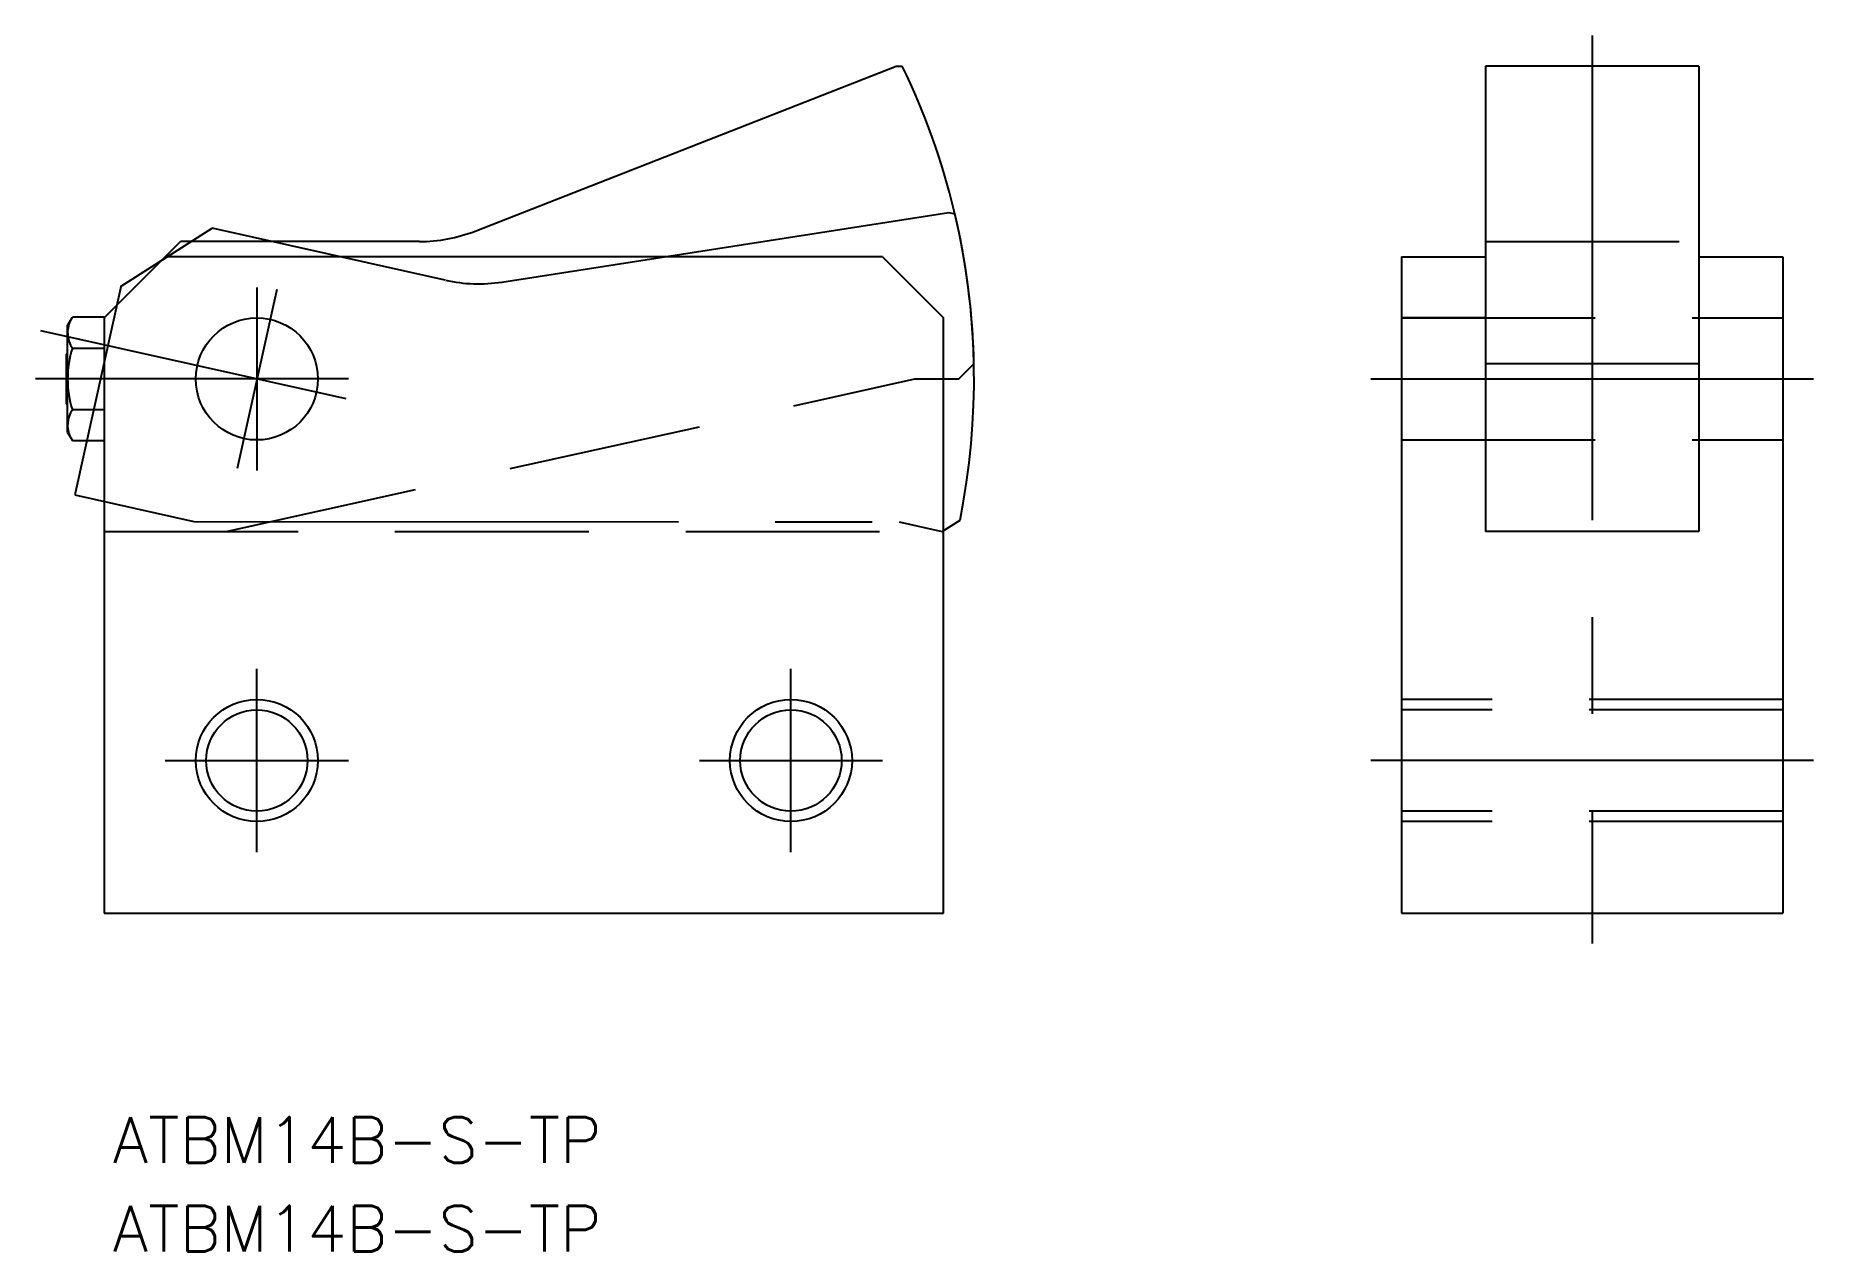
# Model space of a CAD drawing. Extents: x -14 to 102, y -57 to 23.
import ezdxf

# ---------------------------------------------------------------- set-up
doc = ezdxf.new("R2010")
doc.units = 0
for name, pattern in [('CENTER', [50.8, 31.75, -6.35, 6.35, -6.35]), ('DASHED', [19.05, 12.7, -6.35]), ('PHANTOM', [63.5, 31.75, -6.35, 6.35, -6.35, 6.35, -6.35])]:
    doc.linetypes.add(name, pattern=pattern)
doc.layers.get('0').update_dxf_attribs({"linetype": 'CONTINUOUS'})
doc.layers.add('CENTER', color=1, linetype='CENTER')
doc.styles.get("Standard").update_dxf_attribs({"font": 'txt.shx', "height": 3, "bigfont": 'bigfont.shx'})

# ---------------------------------------------------------------- blocks, each defined once
blk = doc.blocks.new('*U4')
at = {"color": 7, "linetype": 'CONTINUOUS'}
blk.add_text('ATBM14B-S-TP', height=3, dxfattribs=at).set_placement((-9.44, -51.36))
blk = doc.blocks.new('*U5')
at = {"color": 7, "linetype": 'CONTINUOUS'}
blk.add_text('ATBM14B-S-TP', height=3, dxfattribs=at).set_placement((-9.44, -57.17))

msp = doc.modelspace()

# ---------------------------------------------------------------- linework, layer by layer
at = {"color": 7, "linetype": 'CONTINUOUS'}
for p, q in [((14.3, 9.69), (41.89, 20.5)), ((41.89, 20.5), (42.29, 20.5)), ((94.5, 20.5), (80.5, 20.5)), ((80.5, 20.5), (80.5, -10)), ((94.5, 20.5), (94.5, -10)), ((-10, 4), (-5, 9)), ((10.65, 9), (-5, 9)), ((41, 8), (-6, 8)), ((41, 8), (45, 4)), ((75, 8), (80.5, 8)), ((75, 8), (75, -35)), ((94.5, 8), (100, 8)), ((100, 8), (100, -35)), ((-12.4, 3.5), (-12.09, 4.04)), ((-12.4, -3.5), (-12.4, 3.5)), ((-10, 4.04), (-12.09, 4.04)), ((-10, 4.04), (-10, -35)), ((45, -35), (45, 4)), ((80.5, 4), (75, 4)), ((94.5, 4), (100, 4)), ((-12.4, 1.72), (-12.5, 1.62)), ((-12.5, 1.62), (-12.5, -1.62)), ((-12.09, 2.02), (-10, 2.02)), ((45, 0), (46, 0)), ((46, 0), (46.99, 0.99)), ((94.5, 0.99), (80.5, 0.99)), ((80.5, 0), (94.5, 0)), ((-12.5, -1.62), (-12.4, -1.72)), ((-10, -2.02), (-12.09, -2.02)), ((-12.4, -3.5), (-12.09, -4.04)), ((-12.09, -4.04), (-10, -4.04)), ((94.5, -10), (80.5, -10)), ((-10, -35), (45, -35)), ((75, -35), (100, -35))]:
    msp.add_line(p, q, dxfattribs=at)
at = {"color": 3, "linetype": 'PHANTOM'}
for p, q in [((16.06, 6.35), (45.35, 10.9)), ((45.35, 10.9), (45.74, 10.82)), ((-8.89, 6.08), (-2.92, 9.87)), ((12.35, 6.47), (-2.92, 9.87)), ((-8.88, 6.12), (-11.93, -7.59)), ((-8.88, 6.12), (-11.93, -7.59)), ((1.3, 5.86), (-1.3, -5.86)), ((5.86, -1.3), (-14.15, 3.15)), ((-11.93, -7.59), (-4.13, -9.33)), ((44.9, -10), (46.08, -9.25)), ((-4.13, -9.33), (42.08, -9.37)), ((42.08, -9.37), (43.92, -9.78)), ((43.92, -9.78), (44.9, -10))]:
    msp.add_line(p, q, dxfattribs=at)
at = {"color": 3, "linetype": 'DASHED'}
for p, q in [((80.5, 9), (94.5, 9)), ((75, 4), (100, 4)), ((-2, -10), (43.11, 0)), ((43.11, 0), (45, 0)), ((75, -4), (100, -4)), ((-10, -10), (45, -10)), ((100, -21), (75, -21)), ((100, -21.68), (75, -21.68)), ((100, -28.32), (75, -28.32)), ((100, -29), (75, -29))]:
    msp.add_line(p, q, dxfattribs=at)
at = {"color": 3, "linetype": 'CONTINUOUS'}
for p, q in [((-12.4, 1.62), (-12.5, 1.62)), ((-12.4, -1.62), (-12.5, -1.62))]:
    msp.add_line(p, q, dxfattribs=at)
at = {"color": 7, "linetype": 'CONTINUOUS'}
for centre, radius in [((0, 0), 4), ((0, -25), 3.32), ((35, -25), 3.32)]:
    msp.add_circle(centre, radius, dxfattribs=at)
at = {"color": 3, "linetype": 'CONTINUOUS'}
for centre in [(0, -25), (35, -25)]:
    msp.add_circle(centre, 4, dxfattribs=at)
at = {"color": 7, "linetype": 'CONTINUOUS'}
for centre, radius, start, end in [((0, 0), 47, 1.2064, 25.8598), ((10.65, 19), 10, 270, 291.3939), ((-10.61, 3.03), 1.79, 154.3842, 214.3842), ((-5.71, 0), 6.69, 162.412, 197.588), ((-10.61, -3.03), 1.79, 145.6158, 205.6158)]:
    msp.add_arc(centre, radius, start, end, dxfattribs=at)
at = {"color": 3, "linetype": 'PHANTOM'}
for centre, radius, start, end in [((0, 0), 47, 348.6506, 13.3039), ((14.53, 16.23), 10, 257.4441, 278.8381)]:
    msp.add_arc(centre, radius, start, end, dxfattribs=at)
at = {"layer": 'CENTER', "color": 1, "linetype": 'CENTER'}
for p, q in [((87.5, 22.5), (87.5, -37)), ((0, 6), (0, -6)), ((6, 0), (-14.5, 0)), ((73, 0), (102, 0)), ((0, -31), (0, -19)), ((35, -31), (35, -19)), ((-6, -25), (6, -25)), ((29, -25), (41, -25)), ((102, -25), (73, -25))]:
    msp.add_line(p, q, dxfattribs=at)

# ---------------------------------------------------------------- block references
at = {"color": 7, "linetype": 'CONTINUOUS'}
for name in ['*U4', '*U5']:
    msp.add_blockref(name, (0, 0), dxfattribs=at)

doc.saveas('drawing.dxf')
